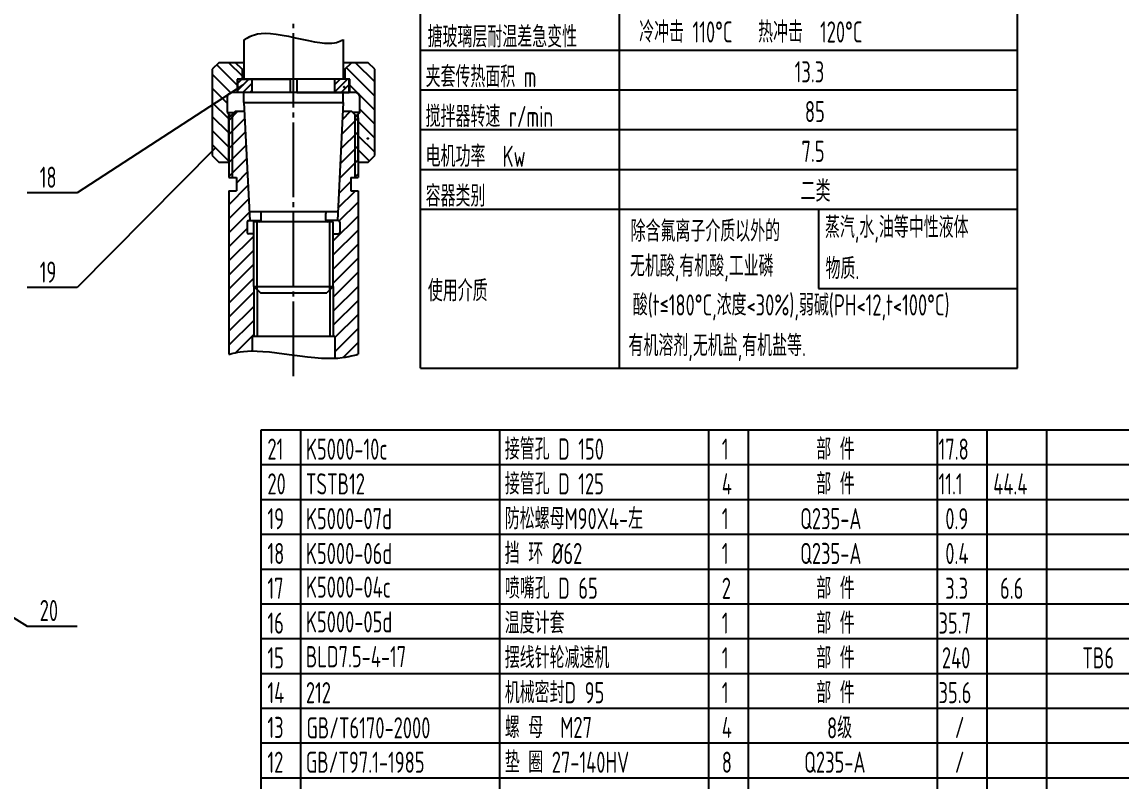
# Model space of a CAD drawing. Extents: x 231 to 66067, y -1596 to 5236.
# Drawn here: x 412.9 to 633.9, y -1439.6 to -1286.8 of the extents above; entities that cross this region are included whole.
import ezdxf

# ---------------------------------------------------------------- set-up
doc = ezdxf.new("R2010")
doc.units = 0
doc.linetypes.add('DASHDOT', pattern=[18, 15, -1, 1, -1])
doc.linetypes.add('DASHED', pattern=[4, 3, -1])
doc.layers.get('0').update_dxf_attribs({"color": 1, "linetype": 'DASHDOT'})
for name, color, linetype in [('1', 8, 'CONTINUOUS'), ('2', 8, 'CONTINUOUS'), ('5', 134, 'CONTINUOUS'), ('9', 162, 'DASHED')]:
    doc.layers.add(name, color=color, linetype=linetype)
doc.styles.get("Standard").update_dxf_attribs({"font": 'isocp.shx', "width": 0.707, "bigfont": 'hztxt.shx'})

# ---------------------------------------------------------------- blocks, each defined once
blk = doc.blocks.new('Cadt1')
at = {"layer": '2'}
for p, q in [((457.13, -1297.7), (454.46, -1295.03, 1)), ((456.13, -1299.53), (452.05, -1295.45)), ((454.84, -1301.07), (451.13, -1297.36)), ((454.13, -1303.18), (451.13, -1300.18)), ((454.46, -1306.35), (451.13, -1303.01)), ((454.46, -1309.17), (451.13, -1305.84)), ((454.46, -1312), (451.13, -1308.67)), ((454.46, -1314.83), (451.13, -1311.5))]:
    blk.add_line(p, q, dxfattribs=at)
blk = doc.blocks.new('Cadt2')
at = {"layer": '2'}
for p, q in [((483.79, -1298.91), (479.91, -1295.03, 1)), ((483.79, -1301.74), (478.11, -1296.05)), ((483.79, -1304.57), (478.79, -1299.57)), ((483.79, -1307.39), (480.79, -1304.39)), ((483.79, -1310.22), (480.46, -1306.89)), ((483.79, -1313.05), (480.46, -1309.72)), ((482.7, -1314.79), (480.46, -1312.55))]:
    blk.add_line(p, q, dxfattribs=at)
blk = doc.blocks.new('Cadt3')
at = {"layer": '2'}
for p, q in [((456.29, -1299.14), (457.07, -1298.36, 1)), ((456.29, -1300.56), (458.49, -1298.36)), ((457.24, -1301.03), (459.13, -1299.14)), ((458.65, -1301.03), (459.13, -1300.55))]:
    blk.add_line(p, q, dxfattribs=at)
blk = doc.blocks.new('Cadt4')
at = {"layer": '2'}
for p, q in [((475.79, -1299.44), (476.87, -1298.36, 1)), ((475.79, -1300.86), (478.29, -1298.36)), ((477.03, -1301.03), (478.63, -1299.44)), ((478.45, -1301.03), (478.63, -1300.85))]:
    blk.add_line(p, q, dxfattribs=at)
blk = doc.blocks.new('Cadt5')
at = {"layer": '2'}
for p, q in [((456.29, -1304.8), (454.46, -1306.63, 1)), ((457.62, -1306.3), (454.46, -1309.46)), ((457.76, -1308.99), (454.46, -1312.29)), ((457.89, -1311.69), (454.46, -1315.12)), ((458.03, -1314.38), (454.46, -1317.95)), ((455.96, -1319.27), (458.16, -1317.07)), ((454.46, -1323.6), (458.3, -1319.77)), ((454.46, -1326.43), (458.43, -1322.46)), ((454.46, -1329.26), (458.57, -1325.15)), ((454.46, -1332.09), (458.13, -1328.42)), ((454.46, -1334.92), (459.46, -1329.92)), ((454.46, -1337.75), (459.46, -1332.75)), ((454.46, -1340.57), (459.46, -1335.57)), ((454.46, -1343.4), (459.46, -1338.4)), ((454.46, -1346.23), (459.46, -1341.23)), ((454.46, -1349.06), (459.46, -1344.06)), ((454.46, -1351.89), (459.46, -1346.89)), ((455.8, -1353.38), (459.46, -1349.72)), ((458.97, -1353.04), (459.13, -1352.88))]:
    blk.add_line(p, q, dxfattribs=at)
blk = doc.blocks.new('Cadt6')
at = {"layer": '2'}
for p, q in [((454.46, -1353.69), (454.46, -1353.69, 1)), ((454.46, -1353.69), (454.47, -1353.69)), ((454.47, -1353.69), (454.51, -1353.68)), ((454.51, -1353.68), (454.57, -1353.67)), ((454.57, -1353.67), (454.67, -1353.64)), ((454.67, -1353.64), (454.83, -1353.6)), ((454.83, -1353.6), (455.05, -1353.55)), ((455.05, -1353.55), (455.33, -1353.48)), ((455.33, -1353.48), (455.7, -1353.4)), ((455.7, -1353.4), (456.16, -1353.3)), ((456.16, -1353.3), (456.72, -1353.21)), ((456.72, -1353.21), (457.39, -1353.13)), ((457.39, -1353.13), (458.17, -1353.06)), ((458.17, -1353.06), (459.08, -1353.03)), ((459.08, -1353.03), (460.12, -1353.04)), ((460.12, -1353.04), (461.3, -1353.11)), ((461.3, -1353.11), (462.63, -1353.23)), ((462.63, -1353.23), (464.07, -1353.39)), ((464.07, -1353.39), (465.59, -1353.59)), ((465.59, -1353.59), (467.15, -1353.8)), ((467.15, -1353.8), (468.71, -1354.01)), ((468.71, -1354.01), (470.25, -1354.2)), ((470.25, -1354.2), (471.71, -1354.35)), ((471.71, -1354.35), (473.08, -1354.46)), ((473.08, -1354.46), (474.31, -1354.51)), ((474.31, -1354.51), (475.4, -1354.5)), ((475.4, -1354.5), (476.37, -1354.45)), ((476.37, -1354.45), (477.21, -1354.37)), ((477.21, -1354.37), (477.94, -1354.26)), ((477.94, -1354.26), (478.55, -1354.15)), ((478.55, -1354.15), (479.07, -1354.04)), ((479.07, -1354.04), (479.48, -1353.94)), ((479.48, -1353.94), (479.8, -1353.85)), ((479.8, -1353.85), (480.05, -1353.79)), ((480.05, -1353.79), (480.22, -1353.75)), ((480.22, -1353.75), (480.34, -1353.72)), ((480.34, -1353.72), (480.41, -1353.7)), ((480.41, -1353.7), (480.46, -1353.69)), ((480.45, -1353.7), (480.46, -1353.69))]:
    blk.add_line(p, q, dxfattribs=at)
blk = doc.blocks.new('Cadt7')
at = {"layer": '2'}
for p, q in [((457.46, -1290.49), (457.47, -1290.48)), ((457.46, -1290.49), (457.46, -1290.49, 1)), ((457.47, -1290.48), (457.49, -1290.47)), ((457.49, -1290.47), (457.54, -1290.44)), ((457.54, -1290.44), (457.61, -1290.39)), ((457.61, -1290.39), (457.73, -1290.32)), ((457.73, -1290.32), (457.88, -1290.23)), ((457.88, -1290.23), (458.09, -1290.1)), ((458.09, -1290.1), (458.36, -1289.93)), ((458.36, -1289.93), (458.7, -1289.75)), ((458.7, -1289.75), (459.12, -1289.56)), ((459.12, -1289.56), (459.63, -1289.39)), ((459.63, -1289.39), (460.24, -1289.24)), ((460.24, -1289.24), (460.97, -1289.14)), ((460.97, -1289.14), (461.82, -1289.1)), ((461.82, -1289.1), (462.81, -1289.14)), ((462.81, -1289.14), (463.94, -1289.27)), ((463.94, -1289.27), (465.17, -1289.47)), ((465.17, -1289.47), (466.48, -1289.72)), ((466.48, -1289.72), (467.82, -1290.01)), ((467.82, -1290.01), (469.15, -1290.29)), ((469.15, -1290.29), (470.44, -1290.57)), ((470.44, -1290.57), (471.65, -1290.8)), ((476.74, -1290.72), (476.96, -1290.61)), ((476.96, -1290.61), (477.12, -1290.53)), ((477.12, -1290.53), (477.25, -1290.47)), ((477.25, -1290.47), (477.34, -1290.43)), ((477.34, -1290.43), (477.4, -1290.4)), ((477.4, -1290.4), (477.43, -1290.38)), ((477.43, -1290.38), (477.46, -1290.37)), ((477.45, -1290.37), (477.46, -1290.37)), ((471.65, -1290.8), (472.74, -1290.98)), ((472.74, -1290.98), (473.67, -1291.08)), ((473.67, -1291.08), (474.46, -1291.11)), ((474.46, -1291.11), (475.13, -1291.09)), ((475.13, -1291.09), (475.67, -1291.03)), ((475.67, -1291.03), (476.11, -1290.94)), ((476.11, -1290.94), (476.46, -1290.83)), ((476.46, -1290.83), (476.74, -1290.72))]:
    blk.add_line(p, q, dxfattribs=at)
blk = doc.blocks.new('Cadt69')
at = {"layer": '2'}
for p, q in [((573.02, -1324.49), (573.02, -1340.49)), ((573.02, -1340.49), (613.02, -1340.49))]:
    blk.add_line(p, q, dxfattribs=at)
at = {"layer": '5'}
blk.add_line((493.02, -1356.49), (613.02, -1356.49), dxfattribs=at)
at = {"layer": '2', "char_height": 4.25, "width": 65536, "attachment_point": 7}
for s, insert in [('除含氟离子介质以外的', (535.25, -1331.06)), ('无机酸,有机酸,工业磷', (535.11, -1339.06)), ('使用介质', (494.47, -1343.07)), ('酸(t≤180%%dC,浓度<30%),弱碱(PH<12,t<100%%dC)', (535.68, -1346.89)), ('有机溶剂,无机盐,有机盐等.', (534.81, -1355.06))]:
    blk.add_mtext(s, dxfattribs=dict(at, insert=insert))

msp = doc.modelspace()

# ---------------------------------------------------------------- linework, layer by layer
for p, q in [((467.46, -1358.07), (467.46, -1287.18)), ((454.46, -1315.03), (454.46, -1305.36)), ((480.46, -1315.03), (480.46, -1305.36))]:
    msp.add_line(p, q)
at = {"layer": '1'}
for p, q in [((493.02, -1356.49), (493.02, -1212.49)), ((613.02, -1356.49), (613.02, -1212.49)), ((457.46, -1290.49), (457.46, -1298.36)), ((477.46, -1290.37), (477.46, -1298.36)), ((452.46, -1295.03), (451.13, -1296.36)), ((457.46, -1295.03), (452.46, -1295.03)), ((457.13, -1296.36), (455.79, -1295.03)), ((482.46, -1295.03), (477.46, -1295.03)), ((477.79, -1296.36), (479.13, -1295.03)), ((483.79, -1296.36), (482.46, -1295.03)), ((451.13, -1296.36), (451.13, -1313.7)), ((457.13, -1296.36), (457.13, -1298.36)), ((457.13, -1296.36), (457.46, -1296.36)), ((477.46, -1296.36), (477.79, -1296.36)), ((477.79, -1296.36), (477.79, -1298.36)), ((483.79, -1313.7), (483.79, -1296.36)), ((478.79, -1298.36), (456.13, -1298.36)), ((456.13, -1298.36), (456.13, -1301.03)), ((456.29, -1301.03), (456.29, -1298.36)), ((456.29, -1298.36), (466.79, -1298.36)), ((459.13, -1301.03), (459.13, -1298.36)), ((478.63, -1298.36), (464.99, -1298.36)), ((475.79, -1301.03), (475.79, -1298.36)), ((478.63, -1301.03), (478.63, -1298.36)), ((478.79, -1301.03), (478.79, -1298.36)), ((479.79, -1301.03), (455.13, -1301.03, 6.28)), ((466.79, -1301.03), (456.29, -1301.03)), ((457.46, -1303.03), (457.46, -1301.03)), ((468.13, -1301.03), (478.63, -1301.03)), ((477.46, -1303.03), (477.46, -1301.03)), ((454.13, -1302.03), (454.13, -1305.03, 6.28)), ((457.46, -1303.03), (477.46, -1303.03)), ((457.46, -1303.03), (458.65, -1326.8)), ((477.46, -1303.03), (476.27, -1326.8)), ((480.79, -1305.03), (480.79, -1302.03)), ((454.13, -1305.03), (455.57, -1305.03)), ((454.13, -1305.03), (454.85, -1305.75)), ((455.79, -1304.8), (454.46, -1306.13)), ((454.46, -1306.13), (454.46, -1318.13)), ((455.79, -1304.8), (457.63, -1304.8)), ((477.29, -1304.8), (479.13, -1304.8)), ((480.46, -1306.13), (479.13, -1304.8)), ((480.79, -1305.03), (479.36, -1305.03)), ((480.79, -1305.03), (480.07, -1305.75)), ((480.46, -1306.13), (480.46, -1318.13)), ((451.13, -1313.7), (452.46, -1315.03)), ((482.46, -1315.03), (483.79, -1313.7)), ((452.46, -1315.03), (454.46, -1315.03)), ((480.46, -1315.03), (482.46, -1315.03)), ((454.46, -1318.13), (455.96, -1318.13)), ((455.96, -1318.13), (455.96, -1320.8)), ((478.96, -1318.13), (478.96, -1320.8)), ((478.96, -1318.13), (480.46, -1318.13)), ((454.46, -1320.8), (455.96, -1320.8)), ((454.46, -1320.8), (454.46, -1353.69)), ((478.96, -1320.8), (480.46, -1320.8)), ((480.46, -1320.8), (480.46, -1353.69)), ((476.36, -1325.03), (458.56, -1325.03, 6.28)), ((460.96, -1326.7), (460.96, -1325.36)), ((473.96, -1326.7), (473.96, -1325.36, 6.28)), ((458.13, -1327.13), (458.13, -1329.13, 6.28)), ((458.46, -1326.8), (460.96, -1326.8)), ((459.46, -1340.03), (459.46, -1327.03)), ((475.46, -1327.03), (459.46, -1327.03, 6.28)), ((476.46, -1326.8), (473.96, -1326.8)), ((475.46, -1340.03), (475.46, -1327.03)), ((476.79, -1327.13), (476.79, -1329.13)), ((459.46, -1329.47), (458.46, -1329.47)), ((475.46, -1329.47), (476.46, -1329.47, 6.28)), ((459.46, -1340.03), (460.79, -1341.36)), ((459.46, -1340.03), (475.46, -1340.03)), ((460.13, -1340.7), (460.13, -1350.13)), ((460.79, -1341.36), (474.13, -1341.36)), ((475.46, -1340.03), (474.13, -1341.36)), ((474.79, -1340.7), (474.79, -1350.13)), ((475.79, -1350.13), (459.13, -1350.13)), ((459.13, -1350.13), (459.13, -1353.03)), ((475.79, -1350.13), (475.79, -1354.48)), ((460.94, -1585.9), (460.94, -1368.9)), ((468.94, -1529.9), (468.94, -1368.9)), ((508.94, -1529.9), (508.94, -1368.9)), ((550.94, -1529.9), (550.94, -1368.9)), ((558.94, -1529.9), (558.94, -1368.9)), ((596.94, -1529.9), (596.94, -1368.9)), ((618.94, -1529.9), (618.94, -1368.9))]:
    msp.add_line(p, q, dxfattribs=at)
for centre, radius, start, end in [((455.13, -1302.03), 1, 90, 180), ((479.79, -1302.03), 1, 0, 90), ((460.63, -1325.36), 0.333, 0, 90), ((474.29, -1325.36), 0.333, 90, 180), ((458.46, -1327.13), 0.333, 90, 180), ((460.63, -1326.7), 0.333, 270, 360), ((474.29, -1326.7), 0.333, 180, 270), ((476.46, -1327.13), 0.333, 0, 90), ((458.46, -1329.13), 0.333, 180, 270), ((476.46, -1329.13), 0.333, 270, 360)]:
    msp.add_arc(centre, radius, start, end, dxfattribs=at)
at = {"layer": '2'}
for p, q in [((533.02, -1356.49), (533.02, -1212.49)), ((493.02, -1292.49), (613.02, -1292.49)), ((457.27, -1299.58), (423.92, -1321.2)), ((493.02, -1300.49), (613.02, -1300.49)), ((455.13, -1305.47), (455.13, -1318.13)), ((477.14, -1309.41), (480.46, -1306.09)), ((477.29, -1306.43), (478.92, -1304.8)), ((479.79, -1305.47), (479.79, -1318.13)), ((476.99, -1312.38), (480.46, -1308.92)), ((493.02, -1308.49), (613.02, -1308.49)), ((451.8, -1312.17), (423.92, -1340.29)), ((476.84, -1315.36), (480.46, -1311.75)), ((476.7, -1318.34), (480.46, -1314.57)), ((493.02, -1316.49), (613.02, -1316.49)), ((476.55, -1321.32), (478.96, -1318.9)), ((479.73, -1318.13), (480.46, -1317.4)), ((479.73, -1318.13), (479.79, -1318.07)), ((423.92, -1321.2), (413.92, -1321.2)), ((476.4, -1324.29), (479.89, -1320.8)), ((476.66, -1326.86), (480.46, -1323.06)), ((475.46, -1330.89), (480.46, -1325.89)), ((493.02, -1324.49), (613.02, -1324.49)), ((573.02, -1324.49), (573.02, -1338.12)), ((460.13, -1340.7), (460.13, -1327.03)), ((474.79, -1340.7), (474.79, -1327.03)), ((475.46, -1333.72), (480.46, -1328.72)), ((475.46, -1336.54), (480.46, -1331.54)), ((475.46, -1339.37), (480.46, -1334.37)), ((475.46, -1342.2), (480.46, -1337.2)), ((423.92, -1340.29), (413.92, -1340.29)), ((459.46, -1340.03), (459.46, -1350.13)), ((475.46, -1345.03), (480.46, -1340.03)), ((475.46, -1340.03), (475.46, -1350.13)), ((475.46, -1347.86), (480.46, -1342.86)), ((475.79, -1350.35), (480.46, -1345.69)), ((475.79, -1353.18), (480.46, -1348.51)), ((477.47, -1354.33), (480.46, -1351.34)), ((460.94, -1368.9), (640.94, -1368.9)), ((606.94, -1522.9), (606.94, -1368.9)), ((460.94, -1375.9), (640.94, -1375.9)), ((460.94, -1382.9), (640.94, -1382.9)), ((381.37, -1388.4), (413.92, -1408.38)), ((460.94, -1389.9), (640.94, -1389.9)), ((460.94, -1396.9), (640.94, -1396.9)), ((460.94, -1403.9), (640.94, -1403.9)), ((413.92, -1408.38), (423.92, -1408.38)), ((460.94, -1410.9), (640.94, -1410.9)), ((460.94, -1417.9), (640.94, -1417.9)), ((460.94, -1424.9), (640.94, -1424.9)), ((460.94, -1431.9), (640.94, -1431.9)), ((460.94, -1438.9), (640.94, -1438.9))]:
    msp.add_line(p, q, dxfattribs=at)
for centre in [(477.61, -1299.91), (482.38, -1310.3)]:
    msp.add_circle(centre, 0.08, dxfattribs=at)
at = {"layer": '9'}
for p, q in [((466.79, -1298.36), (466.79, -1301.03)), ((468.13, -1298.36), (468.13, -1301.03))]:
    msp.add_line(p, q, dxfattribs=at)

# ---------------------------------------------------------------- block references
for name in ['Cadt7', 'Cadt1', 'Cadt2', 'Cadt3', 'Cadt4', 'Cadt5', 'Cadt69', 'Cadt6']:
    msp.add_blockref(name, (0, 0))

# ---------------------------------------------------------------- texts
at = {"layer": '2', "char_height": 4.25, "width": 65536, "attachment_point": 7}
for s, insert in [('搪玻璃层耐温差急变性', (494.42, -1291.99)), ('冷冲击 110%%dC   热冲击  120%%dC', (536.96, -1290.99)), ('13.3', (568.23, -1298.99)), ('夹套传热面积 m', (494.02, -1299.99)), ('搅拌器转速 r/min', (494.02, -1307.99)), ('85', (570.29, -1306.99)), ('电机功率  Kw', (494.02, -1315.99)), ('7.5', (569.6, -1314.99)), ('18', (416.42, -1320.2)), ('容器类别', (494.02, -1323.99)), ('二类', (569.43, -1322.99)), ('蒸汽,水,油等中性液体', (574.31, -1331.26)), ('物质.', (574.44, -1338.58)), ('19', (416.42, -1339.29)), ('接管孔 D 150', (509.94, -1374.9)), ('部 件', (572.58, -1374.9)), ('21', (462.21, -1374.9)), ('K5000-10c', (469.94, -1374.9)), ('1', (553.58, -1374.9)), ('17.8', (597.16, -1374.9)), ('20', (462.21, -1381.9)), ('TSTB12', (469.94, -1381.9)), ('接管孔 D 125', (509.94, -1381.9)), ('4', (553.58, -1381.9)), ('部 件', (572.58, -1381.9)), ('11.1', (597.16, -1381.9)), ('44.4', (608.16, -1381.9)), ('19', (462.21, -1388.9)), ('K5000-07d', (469.94, -1388.9)), ('防松螺母M90X4-左', (509.94, -1388.9)), ('1', (553.58, -1388.9)), ('Q235-A', (569.33, -1388.9)), ('0.9', (598.52, -1388.9)), ('18', (462.21, -1395.9)), ('K5000-06d', (469.94, -1395.9)), ('挡 环 %%c62', (509.94, -1395.9)), ('1', (553.58, -1395.9)), ('Q235-A', (569.33, -1395.9)), ('0.4', (598.52, -1395.9)), ('17', (462.21, -1402.9)), ('K5000-04c', (469.94, -1402.66)), ('喷嘴孔 D 65', (509.94, -1402.9)), ('2', (553.58, -1402.9)), ('部 件', (572.58, -1402.9)), ('3.3', (598.52, -1402.9)), ('6.6', (609.52, -1402.9)), ('20', (416.42, -1407.38)), ('K5000-05d', (469.94, -1409.66)), ('温度计套', (509.94, -1409.9)), ('部 件', (572.58, -1409.9)), ('16', (462.21, -1409.9)), ('1', (553.58, -1409.9)), ('35.7', (597.16, -1409.9)), ('摆线针轮减速机', (509.94, -1416.9)), ('部 件', (572.58, -1416.9)), ('15', (462.21, -1416.9)), ('BLD7.5-4-17', (469.94, -1416.66)), ('1', (553.58, -1416.9)), ('240', (597.84, -1416.9)), ('TB6', (626.08, -1416.9)), ('14', (462.21, -1423.9)), ('212', (469.94, -1423.9)), ('机械密封D 95', (509.94, -1423.9)), ('1', (553.58, -1423.9)), ('部 件', (572.58, -1423.9)), ('35.6', (597.16, -1423.9)), ('13', (462.21, -1430.9)), ('GB/T6170-2000', (470.05, -1430.98)), ('螺 母  M27', (509.94, -1430.9)), ('4', (553.58, -1430.9)), ('8级', (574.74, -1430.99)), ('/', (600.44, -1430.9)), ('12', (462.21, -1437.9)), ('GB/T97.1-1985', (469.94, -1437.9)), ('垫 圈 27-140HV', (509.94, -1437.9)), ('8', (553.58, -1437.9)), ('Q235-A', (570.15, -1437.9)), ('/', (600.44, -1437.9))]:
    msp.add_mtext(s, dxfattribs=dict(at, insert=insert))

doc.saveas('drawing.dxf')
